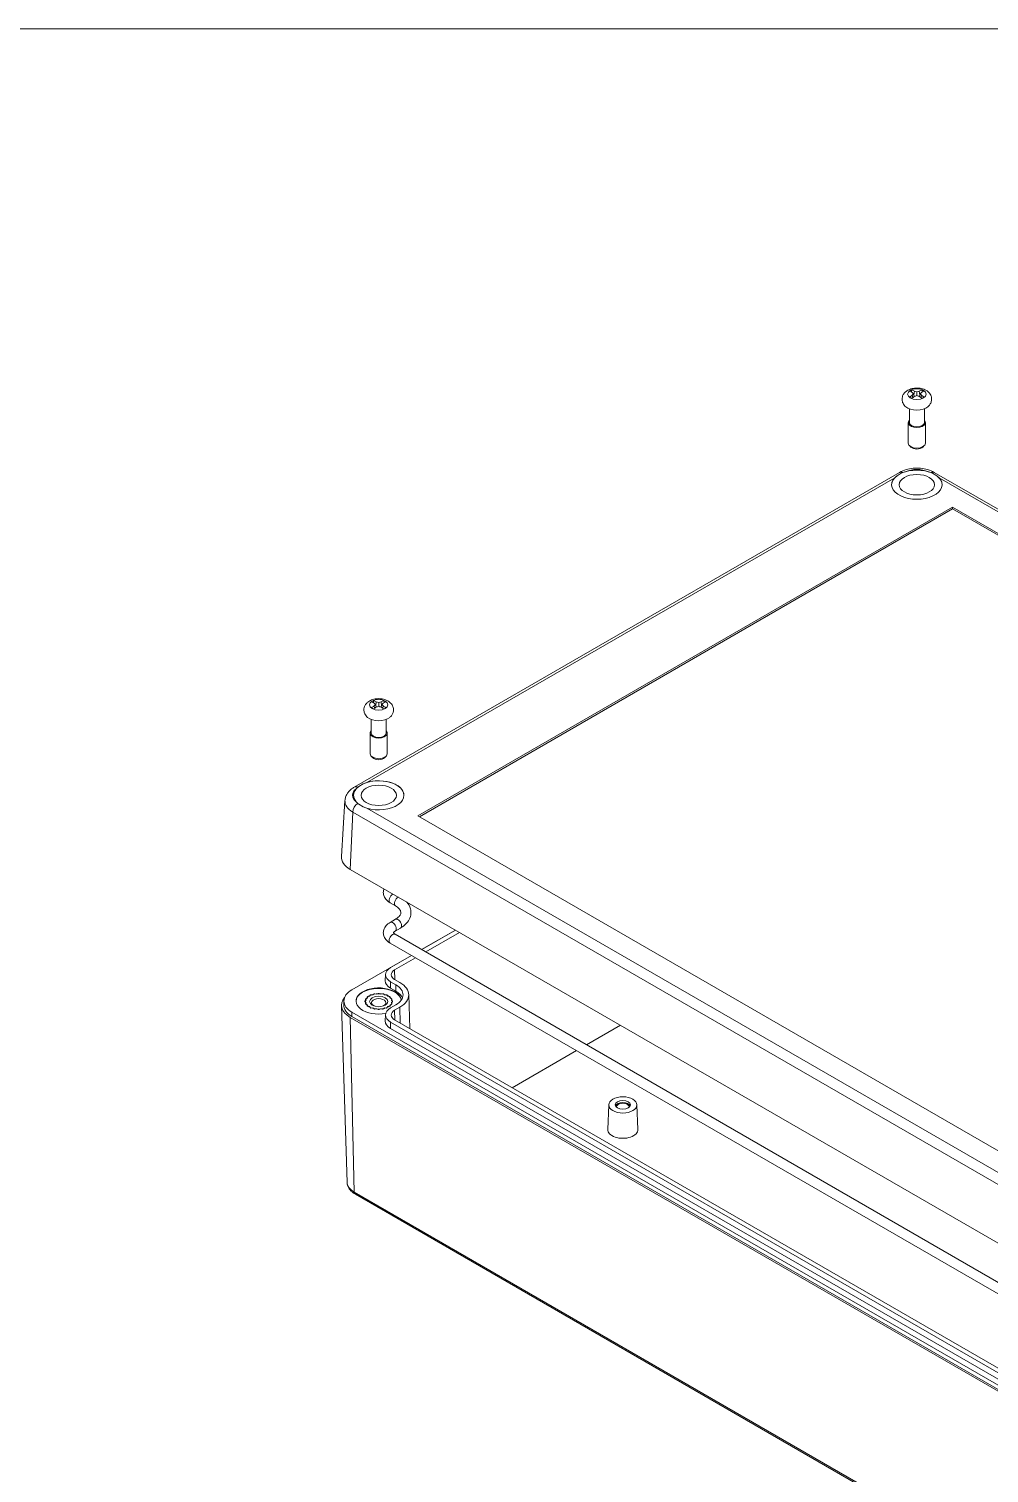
# Model space of a CAD drawing. Header units: millimetres. Extents: x 25 to 1372, y 25 to 1055.
# Drawn here: x 920.7 to 1139.8, y 711.8 to 1041.4 of the extents above; entities that cross this region are included whole.
import ezdxf

# ---------------------------------------------------------------- set-up
doc = ezdxf.new("R2010")
doc.units = ezdxf.units.MM
doc.header["$LTSCALE"] = 5
for name, color, linetype, lineweight in [('Sketch Geometry (ANSI)', 7, 'Continuous', 9), ('Visible (ANSI)', 7, 'Continuous', 9), ('Visible Narrow (ANSI)', 7, 'Continuous', 9)]:
    doc.layers.add(name, color=color, linetype=linetype, lineweight=lineweight)

# ---------------------------------------------------------------- blocks, each defined once
blk = doc.blocks.new('Borders Default Border')
at = {"layer": 'Sketch Geometry (ANSI)', "flags": 128}
blk.add_lwpolyline([(7.62, 7.62), (7.62, 208.28), (271.78, 208.28), (271.78, 7.62), (7.62, 7.62)], dxfattribs=at)

msp = doc.modelspace()

# ---------------------------------------------------------------- linework, layer by layer
at = {"layer": 'Visible (ANSI)'}
for p, q in [((1122.278, 957.784), (1122.364, 957.254)), ((1122.573, 958.12), (1122.728, 957.488)), ((1122.757, 958.698), (1122.651, 957.801)), ((1122.68, 957.683), (1122.988, 957.587)), ((1123.31, 958.546), (1123.31, 957.695)), ((1123.631, 957.587), (1123.94, 957.683)), ((1123.862, 958.698), (1123.969, 957.801)), ((1124.047, 958.12), (1123.892, 957.488)), ((1124.341, 957.784), (1124.255, 957.254)), ((1121.602, 954.692), (1121.602, 951.559)), ((1125.018, 954.692), (1125.018, 951.559)), ((1121.355, 951.559), (1121.355, 946.864)), ((1125.265, 951.559), (1125.265, 946.864)), ((1121.961, 945.951), (1121.611, 946.305)), ((1124.659, 945.951), (1125.009, 946.305)), ((1119.365, 940.184), (994.95, 868.353)), ((1118.782, 939.417), (1119.765, 939.985)), ((1126.855, 939.985), (1127.837, 939.417)), ((1127.255, 940.184), (1296.395, 842.531)), ((1131.442, 932.216), (1009.466, 861.793)), ((1131.442, 931.84), (1009.791, 861.605)), ((1281.879, 845.361), (1131.442, 932.216)), ((1131.442, 931.84), (1131.442, 932.216)), ((1281.553, 845.173), (1131.442, 931.84)), ((999.489, 886.891), (999.575, 886.362)), ((999.784, 887.228), (999.939, 886.596)), ((999.968, 887.806), (999.862, 886.909)), ((999.891, 886.791), (1000.199, 886.695)), ((1000.521, 887.653), (1000.521, 886.802)), ((1000.842, 886.695), (1001.151, 886.791)), ((1001.073, 887.806), (1001.18, 886.909)), ((1001.258, 887.228), (1001.103, 886.596)), ((1001.552, 886.891), (1001.466, 886.362)), ((998.813, 883.799), (998.813, 880.667)), ((1002.228, 883.799), (1002.228, 880.667)), ((998.566, 880.667), (998.566, 875.972)), ((1002.476, 880.667), (1002.476, 875.972)), ((999.172, 875.058), (998.822, 875.413)), ((1001.87, 875.058), (1002.219, 875.413)), ((995.993, 868.525), (996.976, 869.093)), ((992.817, 865.283), (991.999, 852.551)), ((996.976, 863.865), (995.993, 864.432)), ((1009.466, 861.793), (1159.903, 774.938)), ((1163.155, 751.934), (994.015, 849.587)), ((1003.117, 841.971), (1004.337, 841.267)), ((1004.337, 838.188), (1003.117, 837.484)), ((1005.487, 836.196), (1004.267, 835.492)), ((1004.267, 834.761), (1158.282, 745.84)), ((1018.004, 835.737), (1010.29, 831.283)), ((1018.036, 835.718), (1010.322, 831.265)), ((1018.948, 835.192), (1011.234, 830.738)), ((1003.117, 832.769), (1157.132, 743.848)), ((1007.99, 829.955), (994.422, 822.122)), ((1008.022, 829.937), (1003.236, 827.174)), ((1008.934, 829.41), (1004.148, 826.647)), ((1002.071, 825.591), (1002.026, 824.183)), ((1004.148, 824.451), (1005.368, 823.746)), ((998.591, 820.879), (998.459, 820.636)), ((999.197, 820.945), (998.755, 820.948)), ((999.453, 821.154), (999.197, 820.945)), ((1000.065, 821.108), (999.646, 821.19)), ((1000.419, 821.261), (1000.065, 821.108)), ((1000.977, 821.108), (1000.622, 821.261)), ((1001.396, 821.19), (1000.977, 821.108)), ((1001.844, 820.945), (1001.589, 821.154)), ((1002.286, 820.948), (1001.844, 820.945)), ((1002.582, 820.636), (1002.451, 820.879)), ((1003.204, 822.497), (1004.424, 821.793)), ((1003.236, 823.924), (1004.456, 823.22)), ((1007.374, 821.021), (1007.624, 813.242)), ((993.321, 778.141), (992.026, 818.527)), ((992.571, 819.63), (992.531, 818.691)), ((997.641, 819.709), (997.377, 819.504)), ((997.377, 819.387), (997.641, 819.182)), ((997.5, 819.951), (997.641, 819.709)), ((997.641, 819.182), (997.5, 818.94)), ((997.923, 820.21), (997.562, 820.062)), ((997.562, 818.829), (997.923, 818.681)), ((997.918, 820.465), (997.923, 820.21)), ((997.923, 818.681), (997.918, 818.426)), ((998.459, 820.636), (998.037, 820.56)), ((998.037, 818.331), (998.459, 818.255)), ((998.459, 818.255), (998.591, 818.012)), ((998.755, 817.943), (999.197, 817.946)), ((999.197, 817.946), (999.453, 817.738)), ((999.646, 817.701), (1000.065, 817.783)), ((1000.065, 817.783), (1000.419, 817.631)), ((1000.622, 817.631), (1000.977, 817.783)), ((1000.977, 817.783), (1001.396, 817.701)), ((1001.589, 817.738), (1001.844, 817.946)), ((1001.844, 817.946), (1002.286, 817.943)), ((1002.451, 818.012), (1002.582, 818.255)), ((1003.004, 820.56), (1002.582, 820.636)), ((1002.582, 818.255), (1003.004, 818.331)), ((1003.118, 820.21), (1003.124, 820.465)), ((1003.479, 820.062), (1003.118, 820.21)), ((1003.118, 818.681), (1003.479, 818.829)), ((1003.124, 818.426), (1003.118, 818.681)), ((1004.456, 818.676), (1003.236, 817.972)), ((1003.4, 819.709), (1003.542, 819.951)), ((1003.664, 819.504), (1003.4, 819.709)), ((1003.4, 819.182), (1003.664, 819.387)), ((1003.542, 818.94), (1003.4, 819.182)), ((1005.368, 818.149), (1004.148, 817.445)), ((994.037, 815.796), (1163.177, 718.143)), ((994.394, 816.002), (1163.533, 718.349)), ((994.422, 816.957), (1163.562, 719.304)), ((1002.071, 816.39), (1002.026, 814.982)), ((1003.236, 814.722), (1157.251, 725.802)), ((1004.148, 815.249), (1158.163, 726.328)), ((1003.204, 813.295), (1157.219, 724.375)), ((1047.951, 809.54), (1055.664, 813.993)), ((1030.993, 799.75), (1045.651, 808.212)), ((1053.015, 795.876), (1052.774, 790.246)), ((1059.431, 795.876), (1059.672, 790.246)), ((995.191, 775.422), (1164.331, 677.77))]:
    msp.add_line(p, q, dxfattribs=at)
for centre, major_axis, ratio, start_param, end_param in [((1123.31, 958.043), (-2.051, 0), 0.5773503, 5.3382315, 5.6573428), ((1125.42, 943.936), (-11.796, 15.105), 0.4683232, 5.4829859, 5.5303521), ((1125.42, 941.5), (6.71, 17.953), 0.6688348, 0.7399877, 0.7873538), ((1123.31, 958.043), (2.051, 0), 0.5773503, 3.7674352, 4.0865465), ((1121.2, 941.5), (6.71, -17.953), 0.6688348, 2.5185631, 2.5659292), ((1121.2, 943.936), (-11.796, -15.105), 0.4683232, 4.0587501, 4.1061163), ((1125.673, 943.413), (-8.254, 17.347), 0.2821477, 5.5766944, 5.609304), ((1125.673, 941.938), (2.821, 19.002), 0.4826593, 0.6274551, 0.6600647), ((1122.032, 941.311), (11.674, -15.256), 0.8075972, 2.3077861, 2.3403957), ((1122.032, 944.04), (-15.519, -11.322), 0.6070855, 4.2200924, 4.252702), ((1124.588, 941.311), (11.674, 15.256), 0.8075972, 0.801197, 0.8338066), ((1124.588, 944.04), (-15.519, 11.322), 0.6070855, 5.1720759, 5.2046856), ((1125.42, 941.5), (6.71, 17.953), 0.6688348, 0.5756634, 0.6230296), ((1125.42, 943.936), (-11.796, 15.105), 0.4683232, 5.3186617, 5.3660279), ((1120.946, 943.413), (-8.254, -17.347), 0.2821477, 3.8154739, 3.8480836), ((1120.946, 941.938), (2.821, -19.002), 0.4826593, 2.4815279, 2.5141376), ((1121.2, 943.936), (-11.796, -15.105), 0.4683232, 3.8944259, 3.941792), ((1121.2, 941.5), (6.71, -17.953), 0.6688348, 2.3542388, 2.401605), ((1123.31, 958.043), (-2.051, 0), 0.5773503, 3.7674352, 4.0865465), ((1123.31, 958.043), (2.051, 0), 0.5773503, 5.3382315, 5.6573428), ((1123.31, 956.16), (-3.063, 0), 0.5773503, 0.6024634, 2.5391292), ((1123.31, 951.559), (1.955, 0), 0.5773503, 2.6332028, 6.7915752), ((1123.31, 951.559), (1.708, 0), 0.5773503, 3.1415927, 6.2831853), ((1123.31, 946.864), (1.955, 0), 0.5773503, 3.1415927, 6.2831853), ((1123.31, 946.394), (-1.553, 0), 0.5773503, 0.5178058, 2.6237869), ((1123.31, 937.371), (-5.75, 0), 0.5773503, 5.6189354, 6.2817711), ((1123.31, 937.371), (-5.75, 0), 0.5773503, 4.048139, 5.3766389), ((1123.31, 937.38), (-5.75, 0), 0.5773503, 4.2461362, 5.1786417), ((1123.31, 937.371), (5.75, 0), 0.5773503, 0.0014142, 0.6642499), ((1123.31, 937.38), (-5.75, 0), 0.5773503, 5.7883342, 9.919629), ((1000.521, 887.151), (-2.051, 0), 0.5773503, 5.3382315, 5.6573428), ((1002.63, 873.044), (-11.796, 15.105), 0.4683232, 5.4829859, 5.5303521), ((1002.63, 870.608), (6.71, 17.953), 0.6688348, 0.7399877, 0.7873538), ((998.411, 870.608), (6.71, -17.953), 0.6688348, 2.5185631, 2.5659292), ((1002.884, 872.521), (-8.254, 17.347), 0.2821477, 5.5766944, 5.609304), ((1002.884, 871.046), (2.821, 19.002), 0.4826593, 0.6274551, 0.6600647), ((999.243, 870.419), (11.674, -15.256), 0.8075972, 2.3077861, 2.3403957), ((999.243, 873.148), (-15.519, -11.322), 0.6070855, 4.2200924, 4.252702), ((1001.799, 870.419), (11.674, 15.256), 0.8075972, 0.801197, 0.8338066), ((1001.799, 873.148), (-15.519, 11.322), 0.6070855, 5.1720759, 5.2046856), ((1002.63, 870.608), (6.71, 17.953), 0.6688348, 0.5756634, 0.6230296), ((998.157, 872.521), (-8.254, -17.347), 0.2821477, 3.8154739, 3.8480836), ((998.157, 871.046), (2.821, -19.002), 0.4826593, 2.4815279, 2.5141376), ((998.411, 873.044), (-11.796, -15.105), 0.4683232, 3.8944259, 3.941792), ((998.411, 870.608), (6.71, -17.953), 0.6688348, 2.3542388, 2.401605), ((1000.521, 887.151), (-2.051, 0), 0.5773503, 3.7674352, 4.0865465), ((1000.521, 885.267), (-3.063, 0), 0.5773503, 0.6024634, 2.5391292), ((1000.521, 887.151), (2.051, 0), 0.5773503, 3.7674352, 4.0865465), ((998.411, 873.044), (-11.796, -15.105), 0.4683232, 4.0587501, 4.1061163), ((1002.63, 873.044), (-11.796, 15.105), 0.4683232, 5.3186617, 5.3660279), ((1000.521, 887.151), (2.051, 0), 0.5773503, 5.3382315, 5.6573428), ((1000.521, 880.667), (1.955, 0), 0.5773503, 2.6332028, 6.7915752), ((1000.521, 880.667), (1.708, 0), 0.5773503, 3.1415927, 6.2831853), ((1000.521, 875.972), (1.955, 0), 0.5773503, 3.1415927, 6.2831853), ((1000.521, 875.502), (-1.553, 0), 0.5773503, 0.5178058, 2.6237869), ((1000.521, 866.488), (5.75, 0), 0.5773503, 4.2175379, 8.3488327), ((1000.521, 866.488), (-5.75, 0), 0.5773503, 5.8169326, 6.749438), ((1000.521, 866.479), (-5.75, 0), 0.5773503, 5.6189354, 6.2817711), ((1000.521, 866.479), (5.75, 0), 0.5773503, 0.0014142, 2.2350463), ((998.894, 852.403), (-6.9, 0), 0.5773503, 6.2461189, 7.0685835), ((1006.05, 824.14), (-4.025, 0), 0.5773503, 6.264668, 7.0685835), ((1006.05, 825.549), (-3.98, 0), 0.5773503, 5.4977871, 7.0685835), ((1006.05, 825.549), (-2.69, 0), 0.5773503, 5.4977871, 7.0685835), ((998.894, 819.539), (-6.325, 0), 0.5773503, 5.4977871, 7.0685835), ((1000.521, 819.539), (5.175, 0), 0.5773503, 0.069792, 5.0259659), ((1000.521, 819.446), (5.175, 0), 0.5773503, 0.095969, 3.1258785), ((1000.521, 819.446), (3.145, 0), 0.5773503, 2.1668458, 2.2313839), ((1000.521, 819.446), (3.145, 0), 0.5773503, 1.8526866, 1.9172246), ((1000.521, 819.446), (3.145, 0), 0.5773503, 1.5385273, 1.6030654), ((1000.521, 819.446), (3.145, 0), 0.5773503, 1.224368, 1.2889061), ((1000.521, 819.446), (3.145, 0), 0.5773503, 0.9102088, 0.9747468), ((1000.521, 819.539), (5.52, 0), 0.5773503, 0.2037864, 0.7853982), ((1000.521, 820.948), (5.565, 0), 0.5773503, 5.4977871, 7.0685835), ((1000.521, 820.948), (6.855, 0), 0.5773503, 5.4977871, 7.0685835), ((998.894, 818.601), (-6.87, 0), 0.5773503, 5.8274551, 7.0685835), ((998.894, 818.601), (-6.365, 0), 0.5773503, 6.2584901, 7.0685835), ((1000.521, 819.446), (-3.145, 0), 0.5773503, 6.2509163, 6.3154543), ((1000.521, 819.446), (-3.145, 0), 0.5773503, 5.936757, 6.0012951), ((1000.521, 819.446), (-3.145, 0), 0.5773503, 0.2818902, 0.3464283), ((1000.521, 819.446), (3.145, 0), 0.5773503, 2.4810051, 2.5455432), ((1000.521, 819.446), (-3.145, 0), 0.5773503, 0.5960495, 0.6605876), ((1000.521, 819.446), (-3.145, 0), 0.5773503, 0.9102088, 0.9747468), ((1000.521, 819.135), (-1.639, 0), 0.5773503, 2.2816106, 7.1431674), ((1000.521, 819.446), (-3.145, 0), 0.5773503, 1.224368, 1.2889061), ((1000.521, 819.446), (-3.145, 0), 0.5773503, 1.5385273, 1.6030654), ((1000.521, 819.446), (-3.145, 0), 0.5773503, 1.8526866, 1.9172246), ((1006.05, 816.347), (-3.98, 0), 0.5773503, 5.4977871, 7.0685835), ((1000.521, 819.446), (-3.145, 0), 0.5773503, 2.1668458, 2.2313839), ((1000.521, 819.446), (3.145, 0), 0.5773503, 0.5960495, 0.6605876), ((1000.521, 819.446), (-3.145, 0), 0.5773503, 2.4810051, 2.5455432), ((1006.05, 816.347), (-2.69, 0), 0.5773503, 5.4977871, 7.0685835), ((1000.521, 819.446), (3.145, 0), 0.5773503, 0.2818902, 0.3464283), ((1000.521, 819.446), (3.145, 0), 0.5773503, 5.936757, 6.0012951), ((1000.521, 819.446), (3.145, 0), 0.5773503, 6.2509163, 6.3154543), ((1006.05, 814.939), (-4.025, 0), 0.5773503, 6.264668, 7.0685835), ((1056.223, 795.361), (1.715, 0), 0.5773503, 0.2266382, 2.9149544), ((1056.223, 795.361), (1.437, 0), 0.5773503, 6.1769194, 9.5310439), ((1056.223, 790.197), (-3.45, 0), 0.5773503, 6.2584901, 9.4494732)]:
    msp.add_ellipse(centre, major_axis=major_axis, ratio=ratio, start_param=start_param, end_param=end_param, dxfattribs=at)
for centre, major_axis in [((1123.31, 937.371), (4.025, 0)), ((1000.521, 866.479), (4.025, 0)), ((1000.521, 819.446), (3.047, 0)), ((1000.521, 819.446), (-2.077, 0)), ((1056.223, 795.83), (3.209, 0)), ((1056.223, 795.83), (1.725, 0))]:
    msp.add_ellipse(centre, major_axis=major_axis, ratio=0.5773503, dxfattribs=at)
for points, knots in [([(1120.786, 955.158), (1120.539, 955.365), (1120.311, 955.628), (1120.037, 956.192), (1119.96, 956.461), (1119.923, 956.979), (1119.949, 957.226), (1120.081, 957.692), (1120.189, 957.91), (1120.473, 958.326), (1120.658, 958.513), (1121.113, 958.872), (1121.393, 959.023), (1122.023, 959.271), (1122.379, 959.356), (1123.102, 959.443), (1123.47, 959.445), (1124.193, 959.366), (1124.55, 959.285), (1125.232, 959.025), (1125.559, 958.848), (1126.098, 958.386), (1126.322, 958.122), (1126.59, 957.557), (1126.664, 957.29), (1126.696, 956.772), (1126.667, 956.527), (1126.532, 956.061), (1126.422, 955.845), (1126.158, 955.462), (1126.001, 955.298), (1125.834, 955.158)], [1.7537311, 1.7537311, 1.7537311, 1.7537311, 2.0823434, 2.0823434, 2.3151211, 2.3151211, 2.5180272, 2.5180272, 2.7310596, 2.7310596, 2.9891819, 2.9891819, 3.3268534, 3.3268534, 3.7212311, 3.7212311, 4.1154952, 4.1154952, 4.509517, 4.509517, 4.9046979, 4.9046979, 5.2304493, 5.2304493, 5.4618227, 5.4618227, 5.6645651, 5.6645651, 5.8782646, 5.8782646, 6.1002506, 6.1002506, 6.1002506, 6.1002506]), ([(1119.365, 940.184), (1119.823, 940.449), (1120.321, 940.654), (1121.367, 940.962), (1121.914, 941.064), (1123.027, 941.165), (1123.592, 941.165), (1124.705, 941.064), (1125.253, 940.962), (1126.298, 940.654), (1126.796, 940.449), (1127.255, 940.184)], [3.1415927, 3.1415927, 3.1415927, 3.1415927, 3.4557519, 3.4557519, 3.7699112, 3.7699112, 4.0840704, 4.0840704, 4.3982297, 4.3982297, 4.712389, 4.712389, 4.712389, 4.712389]), ([(997.997, 884.265), (997.75, 884.473), (997.522, 884.736), (997.248, 885.3), (997.17, 885.568), (997.133, 886.087), (997.16, 886.333), (997.292, 886.8), (997.399, 887.017), (997.683, 887.434), (997.869, 887.621), (998.324, 887.98), (998.604, 888.13), (999.234, 888.379), (999.59, 888.464), (1000.313, 888.551), (1000.68, 888.553), (1001.404, 888.473), (1001.761, 888.392), (1002.443, 888.133), (1002.77, 887.955), (1003.309, 887.494), (1003.533, 887.23), (1003.801, 886.665), (1003.875, 886.397), (1003.907, 885.88), (1003.878, 885.634), (1003.742, 885.169), (1003.633, 884.952), (1003.368, 884.57), (1003.212, 884.405), (1003.045, 884.265)], [1.7537311, 1.7537311, 1.7537311, 1.7537311, 2.0823434, 2.0823434, 2.3151211, 2.3151211, 2.5180272, 2.5180272, 2.7310596, 2.7310596, 2.9891819, 2.9891819, 3.3268534, 3.3268534, 3.7212311, 3.7212311, 4.1154952, 4.1154952, 4.509517, 4.509517, 4.9046979, 4.9046979, 5.2304493, 5.2304493, 5.4618227, 5.4618227, 5.6645651, 5.6645651, 5.8782646, 5.8782646, 6.1002506, 6.1002506, 6.1002506, 6.1002506]), ([(992.817, 865.283), (992.834, 865.557), (992.888, 865.827), (993.055, 866.339), (993.169, 866.581), (993.439, 867.027), (993.596, 867.232), (993.939, 867.607), (994.126, 867.778), (994.522, 868.087), (994.731, 868.227), (994.95, 868.353)], [2.39326087, 2.39326087, 2.39326087, 2.39326087, 2.54292723, 2.54292723, 2.69259359, 2.69259359, 2.84225994, 2.84225994, 2.9919263, 2.9919263, 3.14159265, 3.14159265, 3.14159265, 3.14159265]), ([(1001.715, 845.141), (1001.693, 845.083), (1001.673, 845.023), (1001.571, 844.669), (1001.545, 844.352), (1001.62, 843.752), (1001.715, 843.47), (1002.006, 842.925), (1002.215, 842.671), (1002.654, 842.269), (1002.878, 842.109), (1003.117, 841.971)], [0.57168731, 0.57168731, 0.57168731, 0.57168731, 0.62065749, 0.62065749, 0.85770647, 0.85770647, 1.08506429, 1.08506429, 1.3479784, 1.3479784, 1.57079633, 1.57079633, 1.57079633, 1.57079633]), ([(1004.337, 841.267), (1004.67, 841.075), (1004.936, 840.865), (1005.328, 840.453), (1005.449, 840.254), (1005.584, 839.894), (1005.597, 839.736), (1005.536, 839.392), (1005.455, 839.197), (1005.127, 838.768), (1004.885, 838.54), (1004.491, 838.28), (1004.416, 838.234), (1004.337, 838.188)], [1.5707963, 1.5707963, 1.5707963, 1.5707963, 1.8536726, 1.8536726, 2.1434577, 2.1434577, 2.4576169, 2.4576169, 2.7717762, 2.7717762, 3.0746565, 3.0746565, 3.1415927, 3.1415927, 3.1415927, 3.1415927]), ([(1006.875, 842.162), (1006.889, 842.147), (1006.902, 842.131), (1007.309, 841.671), (1007.609, 841.155), (1007.891, 840.127), (1007.915, 839.632), (1007.747, 838.691), (1007.562, 838.248), (1007.005, 837.386), (1006.609, 836.981), (1005.941, 836.476), (1005.72, 836.331), (1005.487, 836.196)], [1.8740697, 1.8740697, 1.8740697, 1.8740697, 1.8849556, 1.8849556, 2.1991149, 2.1991149, 2.4592125, 2.4592125, 2.7134729, 2.7134729, 3.0086534, 3.0086534, 3.1415927, 3.1415927, 3.1415927, 3.1415927]), ([(1003.117, 837.484), (1002.78, 837.289), (1002.473, 837.052), (1001.967, 836.478), (1001.765, 836.14), (1001.571, 835.467), (1001.545, 835.15), (1001.62, 834.55), (1001.715, 834.268), (1002.006, 833.723), (1002.215, 833.469), (1002.654, 833.067), (1002.878, 832.907), (1003.117, 832.769)], [0, 0, 0, 0, 0.3141593, 0.3141593, 0.6206575, 0.6206575, 0.8577065, 0.8577065, 1.0850643, 1.0850643, 1.3479784, 1.3479784, 1.5707963, 1.5707963, 1.5707963, 1.5707963]), ([(1003.865, 835.131), (1003.865, 835.131), (1003.866, 835.121), (1003.902, 835.058), (1003.952, 834.99), (1004.105, 834.863), (1004.179, 834.812), (1004.267, 834.761)], [0.89251024, 0.89251024, 0.89251024, 0.89251024, 1.10061269, 1.10061269, 1.39392654, 1.39392654, 1.57079633, 1.57079633, 1.57079633, 1.57079633]), ([(1004.267, 835.492), (1004.145, 835.422), (1004.052, 835.35), (1003.926, 835.229), (1003.893, 835.18), (1003.871, 835.14), (1003.868, 835.131), (1003.866, 835.126)], [0, 0, 0, 0, 0.244263, 0.244263, 0.48459687, 0.48459687, 0.59699626, 0.59699626, 0.59699626, 0.59699626]), ([(993.321, 778.141), (993.329, 777.908), (993.367, 777.677), (993.5, 777.236), (993.594, 777.025), (993.824, 776.632), (993.96, 776.449), (994.264, 776.11), (994.432, 775.955), (994.793, 775.67), (994.987, 775.54), (995.191, 775.422)], [0.80391546, 0.80391546, 0.80391546, 0.80391546, 0.95729164, 0.95729164, 1.11066781, 1.11066781, 1.26404398, 1.26404398, 1.41742015, 1.41742015, 1.57079633, 1.57079633, 1.57079633, 1.57079633])]:
    msp.add_open_spline(points, degree=3, knots=knots, dxfattribs=at)
for points, degree in [([(1122.1, 958.514), (1122.104, 958.754), (1122.108, 959.003)], 2), ([(1124.511, 959.003), (1124.516, 958.754), (1124.52, 958.514)], 2), ([(1118.782, 939.417), (1118.581, 939.273), (1118.403, 939.122), (1118.25, 938.957)], 3), ([(1120.139, 940.146), (1120.011, 940.096), (1119.887, 940.042), (1119.765, 939.985)], 3), ([(1120.725, 940.346), (1120.523, 940.287), (1120.328, 940.221), (1120.139, 940.146)], 3), ([(1126.48, 940.146), (1126.293, 940.22), (1126.098, 940.287), (1125.895, 940.346)], 3), ([(1126.855, 939.985), (1126.733, 940.042), (1126.608, 940.096), (1126.48, 940.146)], 3), ([(1128.37, 938.957), (1128.216, 939.122), (1128.039, 939.273), (1127.837, 939.417)], 3), ([(999.311, 887.621), (999.315, 887.861), (999.319, 888.11)], 2), ([(1001.722, 888.11), (1001.727, 887.861), (1001.73, 887.621)], 2), ([(995.724, 868.315), (995.599, 868.208), (995.486, 868.096), (995.384, 867.98)], 3), ([(995.993, 868.525), (995.898, 868.457), (995.808, 868.387), (995.724, 868.315)], 3), ([(997.79, 869.41), (997.505, 869.321), (997.233, 869.213), (996.976, 869.093)], 3), ([(995.384, 864.996), (995.487, 864.878), (995.6, 864.765), (995.724, 864.654)], 3), ([(995.724, 864.654), (995.808, 864.578), (995.898, 864.504), (995.993, 864.432)], 3), ([(996.976, 863.865), (997.233, 863.752), (997.505, 863.655), (997.79, 863.567)], 3), ([(997.628, 819.699), (997.618, 819.722), (997.607, 819.744), (997.596, 819.767)], 3), ([(997.923, 818.681), (997.901, 818.65), (997.881, 818.618), (997.861, 818.587)], 3), ([(998.459, 818.255), (998.438, 818.232), (998.416, 818.208), (998.395, 818.185)], 3), ([(999.197, 817.946), (999.175, 817.924), (999.154, 817.901), (999.132, 817.879)], 3), ([(1000.065, 817.783), (1000.043, 817.759), (1000.021, 817.736), (1000, 817.712)], 3), ([(1000.977, 817.783), (1000.955, 817.756), (1000.934, 817.728), (1000.912, 817.701)], 3), ([(1001.844, 817.946), (1001.823, 817.912), (1001.802, 817.877), (1001.78, 817.843)], 3), ([(1002.582, 818.255), (1002.561, 818.209), (1002.541, 818.163), (1002.519, 818.117)], 3)]:
    msp.add_open_spline(points, degree=degree, dxfattribs=at)
at = {"layer": 'Visible Narrow (ANSI)'}
for p, q in [((1118.25, 938.957), (997.79, 869.41)), ((1293.554, 843.588), (1128.37, 938.957)), ((997.79, 863.567), (1162.974, 768.197)), ((994.594, 862.67), (994.015, 849.587)), ((1163.734, 765.017), (994.594, 862.67)), ((1004.198, 824.422), (1004.148, 826.647)), ((1003.236, 823.924), (1003.204, 822.497)), ((1004.456, 823.22), (1004.424, 821.793)), ((1004.198, 815.22), (1004.148, 817.445)), ((1005.45, 814.497), (1005.368, 818.149)), ((994.953, 775.925), (994.037, 815.796)), ((994.394, 816.002), (994.422, 816.957)), ((1003.236, 814.722), (1003.204, 813.295)), ((994.953, 775.925), (1164.093, 678.272))]:
    msp.add_line(p, q, dxfattribs=at)
for centre in [(1123.31, 958.038), (1000.521, 887.145)]:
    msp.add_ellipse(centre, major_axis=(-2.109, 0), ratio=0.5773503, dxfattribs=at)
for centre, major_axis, start_param, end_param in [((1120.228, 938.69), (-0.862, 1.494), 5.5702125, 6.2831853), ((1123.31, 938.319), (4.359, 0), 0.9360227, 2.20557), ((1126.392, 938.69), (0.863, 1.494), 0, 0.7129728), ((998.894, 866.488), (-4.359, 0), 5.6484117, 6.917959), ((995.812, 866.859), (-0.863, 1.494), 5.5702125, 6.2831853), ((998.894, 865.153), (-6.082, 0), 6.2461189, 7.0685835), ((995.812, 863.3), (0.863, 1.494), 0.8578235, 2.3038346), ((1003.692, 842.967), (-0.575, -0.996), 3.8212033, 6.2831853), ((1004.912, 842.263), (-0.575, -0.996), 3.8212033, 6.2831853), ((1003.692, 836.488), (0.575, -0.996), 0, 3.1415927), ((1004.912, 837.192), (0.575, -0.996), 0, 3.1415927), ((1003.692, 833.765), (0.575, 0.996), 0, 3.1415927), ((998.894, 778.2), (-5.574, 0), 0.0185173, 0.7853982), ((995.766, 776.418), (-0.575, -0.996), 5.5239671, 6.2831853)]:
    msp.add_ellipse(centre, major_axis=major_axis, ratio=0.5773503, start_param=start_param, end_param=end_param, dxfattribs=at)

# ---------------------------------------------------------------- block references
at = {"xscale": 5, "yscale": 5, "zscale": 5}
msp.add_blockref('Borders Default Border', (0, 0), dxfattribs=at)

doc.saveas('drawing.dxf')
